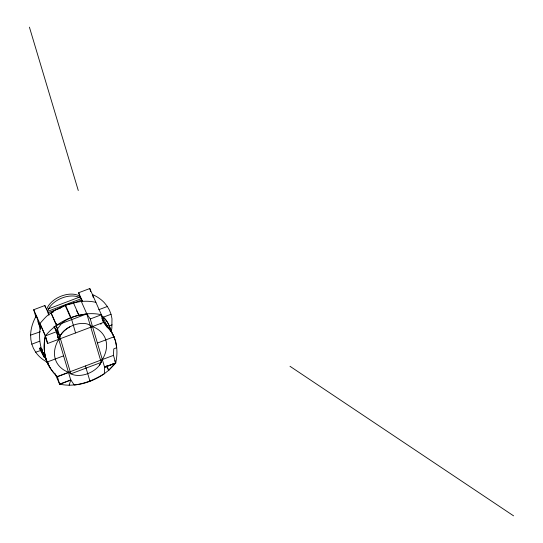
<?xml version="1.0" encoding="UTF-8"?>
<svg xmlns="http://www.w3.org/2000/svg" width="543" height="543" viewBox="0 0 543 543"><rect width="100%" height="100%" fill="white"/><g stroke="black" fill="none" stroke-linecap="round" stroke-linejoin="round"><path stroke-width="0.81" d="M54.836 373.265L59.649 384.125C75.267 387.695 91.36 381.749 104.527 373.577L104.595 367.231L115.734 363.029L113.46 355.366L113.758 348.918L116.691 347.683L115.265 340.536L112.591 333.87L108.702 327.768L103.652 322.345L101.656 317.838M40.623 325.305C38.675 335.065 39.32 345.192 43.515 354.294M49.06 315.008L44.852 305.519L33.72 309.72L45.34 335.941C43.854 344.527 43.474 353.568 46.969 361.747M45.34 335.941C41.825 350.35 46.107 366.654 57.395 376.543L59.635 384.322L70.773 380.114L56.472 331.732L54.001 326.255M69.151 385.231L70.78 379.917L59.649 384.125M60.416 338.689L58.814 339.266L59.764 336.517A19.521 12.883 -23.9 0 1 69.837 326.825L73.38 325.196A19.494 12.869 -23.9 0 1 87.382 323.981L92.52 326.547A42.164 27.829 -23.9 0 1 102.328 359.568L99.579 365.113A19.555 12.903 -23.9 0 1 70.862 373.849L68.533 372.322M59.798 336.612L59.852 336.477A19.473 12.856 -23.9 0 1 69.891 326.805M44.73 356.201L44.322 355.387L43.501 355.774L44.003 356.765L43.345 355.421L43.915 356.602M56.411 331.685L57.49 328.841L56.119 325.739M99.579 365.113L101.229 362.385L86.819 313.874L81.321 301.46C74.35 302.6 67.101 303.822 60.931 307.447M61.719 323.356L57.443 328.902L56.072 325.8M102.695 320.675C109.537 328.359 116.1 336.931 116.691 347.683A88.285 58.271 -23.9 0 1 115.713 362.948L108.722 370.285L104.527 373.577A42.938 28.338 -23.9 0 1 74.255 385.014L70.78 379.917M106.258 366.328L108.722 370.285L115.598 363.077M61.461 323.547C68.398 317.268 77.819 315.171 86.819 313.874A42.856 28.29 -23.9 0 1 101.405 314.764L103.652 322.345L106.74 326.777L111.234 331.305M58.78 308.791L60.395 307.786M61.074 307.44L65.506 305.193L72.097 303.612M39.646 348.294L40.379 349.733L41.193 349.346C40.956 349.217 37.942 347.982 40.684 348.321M39.904 348.844C39.429 347.092 42.008 348.511 40.033 349.108M39.734 348.491C40.413 347.303 41.139 349.312 40.535 348.063M41.838 350.622C40.698 347.33 40.134 350.194 40.243 349.516M41.546 350.018C40.182 352.59 40.677 348.565 41.838 350.615M40.698 350.31L41.519 349.923M41.791 352.482L41.322 351.511L42.537 353.941L40.84 350.663L41.682 350.228L43.277 353.398M41.709 350.276L40.84 350.635M41.153 351.253L42.042 350.934M42.354 351.606C40.82 352.672 42.598 350.391 42.551 351.952C42.32 350.785 40.888 351.667 41.784 352.482M41.424 351.735L42.245 351.348L43.555 353.663M41.478 351.871L42.286 351.491M41.702 352.312L42.483 351.789L42.782 352.448M42.836 352.556C41.777 352.726 42.693 353.412 42.714 352.237M42.211 353.235L42.958 352.787M42.306 353.412L43.006 352.875M42.435 353.656L43.25 353.269L42.388 353.561M42.897 354.599L43.84 354.477C42.659 352.984 42.239 355.78 43.983 354.762C43.121 352.482 42.592 356.032 43.291 355.332M42.877 354.593L43.705 354.179M42.904 354.633L43.718 354.206L43.969 354.742M43.352 355.427L44.255 355.217M43.386 355.584L44.112 354.946L44.275 355.285L43.44 355.604M44.492 355.746L43.61 355.943L44.431 355.556L43.61 356.011L43.868 356.446M44.96 356.636C43.616 356.493 44.261 358.163 45.212 357.118L44.926 356.52M44.988 356.71C42.659 356.215 45.788 359.079 45.076 356.819L44.275 357.28L44.519 357.769M90.783 327.225L92.52 326.547M114.702 360.667L115.713 362.948L104.595 367.231L90.267 318.965L86.819 313.874L76.325 315.843L71.106 317.56L75.565 332.954M79.773 296.539L78.654 292.745L89.785 288.543L101.405 314.764L90.267 318.965M48.212 308.94L78.864 297.374M60.626 307.969L48.049 312.72L48.727 315.001M73.203 303.225L81.844 299.96L82.298 301.474M86.819 313.874L56.465 325.386L50.967 312.978M98.697 309.748L107.338 306.483M54.504 327.035L56.567 331.685L45.286 335.941L47.54 343.522L103.652 322.345L107.582 326.458L106.74 326.777M101.853 315.571L101.249 315.802C108.858 320.092 110.012 329.825 113.942 336.823M48.327 362.772A63.633 42.001 -23.9 0 1 35.695 352.203L33.428 348.334L31.82 344.174L39.612 341.228M102.627 317.431L111.03 314.261L109.428 310.101L107.188 306.238L104.337 302.702A64.678 42.687 -23.9 0 0 92.419 294.489L93.321 297.523M109.163 325.949L112.123 324.829M46.908 362.14L63.626 355.828M97.421 343.061L114.139 336.748M57.395 376.543L113.46 355.366M57.382 376.74L68.52 372.532M101.229 362.385L70.862 373.849L57.49 328.841M104.575 367.149L115.713 362.948M53.289 312.049C47.655 313.99 43.861 319.264 39.951 323.472L45.449 335.879M31.82 344.174L30.883 339.748L30.625 335.126L40.311 331.759M35.695 352.203L42.402 349.875M101.398 315.741C105.763 318.992 109.068 323.716 110.256 329.072M289.996 366.294L513.583 515.85M104.595 323.268L107.175 325.976M44.913 354.83L44.051 352.882C45.748 360.661 49.406 367.984 54.734 373.917M45.089 356.866L45.334 357.382M43.488 355.78L43.671 356.14M102.03 316.141L107.582 326.458M76.631 310.834L78.932 315.232L73.434 302.818M56.397 330.477L58.59 334.956M44.024 354.755L44.275 355.285M40.671 348.368L40.901 348.735M41.947 350.832L41.207 351.369M40.467 349.936L40.236 349.42M78.654 292.745L82.495 301.426M106.666 365.629L108.722 370.285M65.506 305.193L71.011 317.601C61.196 321.442 51.992 327.51 45.436 335.9L47.682 343.468M70.644 317.784L65.14 305.376L55.664 309.917L51.123 312.863L56.621 325.271L56.54 323.608M56.676 329.526L59.771 336.511M57.755 336.83L58.78 339.158M57.714 337.033L58.725 339.314A42.164 27.829 -23.9 0 0 68.533 372.342M37.949 321.761L40.603 327.748M50.255 368.14L47.601 363.077L48.463 365.018M44.92 356.405L47.112 362.059L46.25 360.118M29.417 27.15L78.273 190.512M100.794 323.424L100.896 324.191L100.679 323.465M89.785 288.543L90.688 291.577M81.735 300.211L82.183 301.725M85.434 365.955L89.995 381.315M56.567 331.685L58.814 339.266M44.852 305.519L45.531 307.793M40.386 329.248L36.354 315.666A63.633 42.001 -23.9 0 0 30.625 335.126M33.72 309.72L35.974 317.302M111.03 314.261L111.973 318.666L111.858 328.026A64.678 42.687 -23.9 0 1 111.22 331.257M109.224 326.187L109.543 327.714M81.321 301.46A42.856 28.29 -23.9 0 1 95.907 302.349M46.637 309.537A19.521 11.81 -23.5 0 1 61.502 296.01A19.521 11.81 -23.5 0 1 80.439 296.777M42.395 351.423A42.164 27.829 -23.9 0 1 41.757 348.375M81.287 298.691L47.485 311.451A19.521 11.912 -23.5 0 1 62.323 297.869A19.521 11.912 -23.5 0 1 81.287 298.691"/></g></svg>
